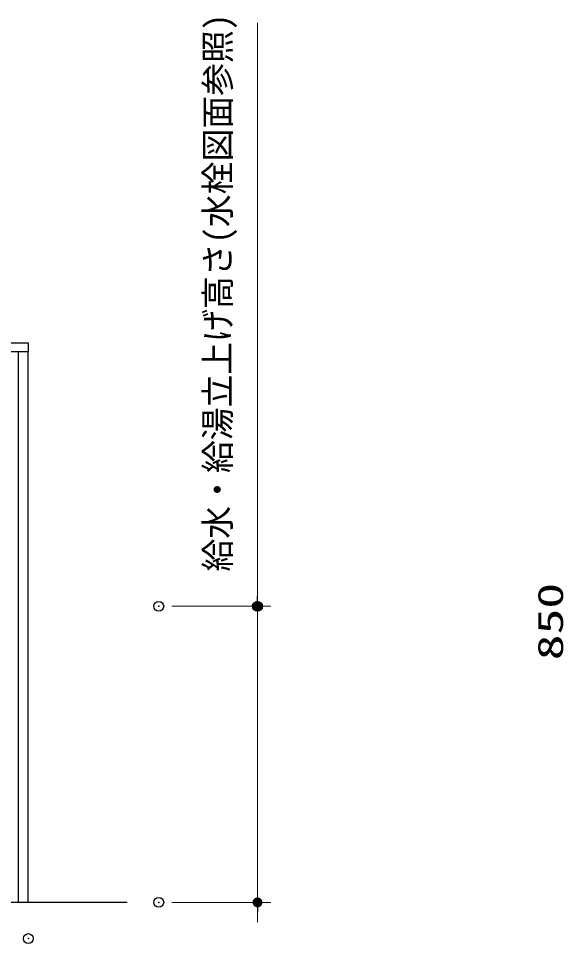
# Model space of a CAD drawing. Units: millimetres, scale not verified. Extents: x -9797 to 9797, y -4555 to 4555.
# Drawn here: x -5624 to -4796, y -1923 to -518 of the extents above; entities that cross this region are included whole.
import ezdxf
from ezdxf.enums import TextEntityAlignment as Align

# ---------------------------------------------------------------- set-up
doc = ezdxf.new("R2010")
doc.units = ezdxf.units.MM
doc.header["$LTSCALE"] = 30
doc.header["$PDMODE"] = 32
doc.header["$PDSIZE"] = 15
for name, color, linetype, lineweight in [('0-0_0', 7, 'Continuous', 25), ('0-2_寸法ﾚｲﾔｰ', 30, 'Continuous', 13), ('0-3_DEFPOINTS', 7, 'Continuous', 25), ('0-7_KABE', 4, 'Continuous', 25)]:
    doc.layers.add(name, color=color, linetype=linetype, lineweight=lineweight)
doc.styles.add('ＭＳ ゴシック', font='')
doc.styles.get('ＭＳ ゴシック').set_extended_font_data('MS Gothic')

# ---------------------------------------------------------------- blocks, each defined once
blk = doc.blocks.new('_DOT')
at = {"layer": '0-0_0', "color": 30}
blk.add_line((-15, 0), (-30, 0), dxfattribs=at)
for points in [[(0, 0), (-15, 0), (-14.88, 1.88)], [(0, 0), (-14.88, -1.88), (-15, 0)], [(0, 0), (-14.88, 1.88), (-14.53, 3.73)], [(0, 0), (-14.53, -3.73), (-14.88, -1.88)], [(0, 0), (-14.53, 3.73), (-13.95, 5.52)], [(0, 0), (-13.95, -5.52), (-14.53, -3.73)], [(0, 0), (-13.95, 5.52), (-13.14, 7.23)], [(0, 0), (-13.14, -7.23), (-13.95, -5.52)], [(0, 0), (-13.14, 7.23), (-12.14, 8.82)], [(0, 0), (-12.14, -8.82), (-13.14, -7.23)], [(0, 0), (-12.14, 8.82), (-10.93, 10.27)], [(0, 0), (-10.93, -10.27), (-12.14, -8.82)], [(0, 0), (-10.93, 10.27), (-9.56, 11.56)], [(0, 0), (-9.56, -11.56), (-10.93, -10.27)], [(0, 0), (-9.56, 11.56), (-8.04, 12.66)], [(0, 0), (-8.04, -12.66), (-9.56, -11.56)], [(0, 0), (-8.04, 12.66), (-6.39, 13.57)], [(0, 0), (-6.39, -13.57), (-8.04, -12.66)], [(0, 0), (-6.39, 13.57), (-4.64, 14.27)], [(0, 0), (-4.64, -14.27), (-6.39, -13.57)], [(0, 0), (-4.64, 14.27), (-2.81, 14.73)], [(0, 0), (-2.81, -14.73), (-4.64, -14.27)], [(0, 0), (-2.81, 14.73), (-0.94, 14.97)], [(0, 0), (-0.94, -14.97), (-2.81, -14.73)], [(0, 0), (-0.94, 14.97), (0.94, 14.97)], [(0, 0), (0.94, -14.97), (-0.94, -14.97)], [(0, 0), (0.94, 14.97), (2.81, 14.73)], [(0, 0), (2.81, 14.73), (4.64, 14.27)], [(0, 0), (4.64, 14.27), (6.39, 13.57)], [(0, 0), (6.39, 13.57), (8.04, 12.66)], [(0, 0), (8.04, 12.66), (9.56, 11.56)], [(0, 0), (9.56, 11.56), (10.93, 10.27)], [(0, 0), (10.93, 10.27), (12.14, 8.82)], [(0, 0), (12.14, 8.82), (13.14, 7.23)], [(0, 0), (13.14, 7.23), (13.95, 5.52)], [(0, 0), (13.95, 5.52), (14.53, 3.73)], [(0, 0), (14.53, 3.73), (14.88, 1.88)], [(0, 0), (14.88, 1.88), (15, 0)], [(0, 0), (2.81, -14.73), (0.94, -14.97)], [(0, 0), (4.64, -14.27), (2.81, -14.73)], [(0, 0), (6.39, -13.57), (4.64, -14.27)], [(0, 0), (8.04, -12.66), (6.39, -13.57)], [(0, 0), (9.56, -11.56), (8.04, -12.66)], [(0, 0), (10.93, -10.27), (9.56, -11.56)], [(0, 0), (12.14, -8.82), (10.93, -10.27)], [(0, 0), (13.14, -7.23), (12.14, -8.82)], [(0, 0), (13.95, -5.52), (13.14, -7.23)], [(0, 0), (14.53, -3.73), (13.95, -5.52)], [(0, 0), (14.88, -1.88), (14.53, -3.73)], [(0, 0), (15, 0), (14.88, -1.88)]]:
    blk.add_solid(points, dxfattribs=at)

msp = doc.modelspace()

# ---------------------------------------------------------------- linework, layer by layer
at = {"layer": '0-0_0'}
for points in [[(-8008.51, -1010.93), (-8008.51, -1023.93), (-5608.51, -1023.93), (-5608.51, -1010.93)], [(-5623.51, -1023.93), (-5609.51, -1023.93), (-5609.51, -1860.93), (-5623.51, -1860.93)]]:
    msp.add_lwpolyline(points, close=True, dxfattribs=at)
at = {"layer": '0-2_寸法ﾚｲﾔｰ'}
for p, q in [((-5260.51, -1410.93), (-5260.51, -524.4)), ((-5260.51, -1395.93), (-5260.51, -1380.93)), ((-5390.51, -1410.93), (-5240.51, -1410.93)), ((-5260.51, -1860.93), (-5260.51, -1410.93)), ((-5390.51, -1860.93), (-5240.51, -1860.93)), ((-5260.51, -1875.93), (-5260.51, -1890.93))]:
    msp.add_line(p, q, dxfattribs=at)
at = {"layer": '0-3_DEFPOINTS'}
for p in [(-5410.51, -1410.93), (-5260.51, -1410.93), (-5410.51, -1860.93), (-5608.51, -1915.93)]:
    msp.add_point(p, dxfattribs=at)
at = {"layer": '0-7_KABE'}
msp.add_line((-5458.51, -1860.93), (-8158.51, -1860.93), dxfattribs=at)

# ---------------------------------------------------------------- block references
at = {"layer": '0-2_寸法ﾚｲﾔｰ', "xscale": 0.5, "yscale": 0.5}
for p, rotation in [((-5260.51, -1410.93), 270), ((-5260.51, -1860.93), 90)]:
    msp.add_blockref('_DOT', p, dxfattribs=dict(at, rotation=rotation))

# ---------------------------------------------------------------- texts
at = {"layer": '0-2_寸法ﾚｲﾔｰ', "style": 'ＭＳ ゴシック'}
for s, height, width, p in [('給水・給湯立上げ高さ(水栓図面参照)', 38.48, 0.95, (-5290.26, -1358.12)), ('850', 38.49, 1.5, (-4784.83, -1493.07))]:
    msp.add_text(s, height=height, rotation=90, dxfattribs=dict(at, width=width)).set_placement(p, align=Align.BOTTOM_LEFT)

doc.saveas('drawing.dxf')
